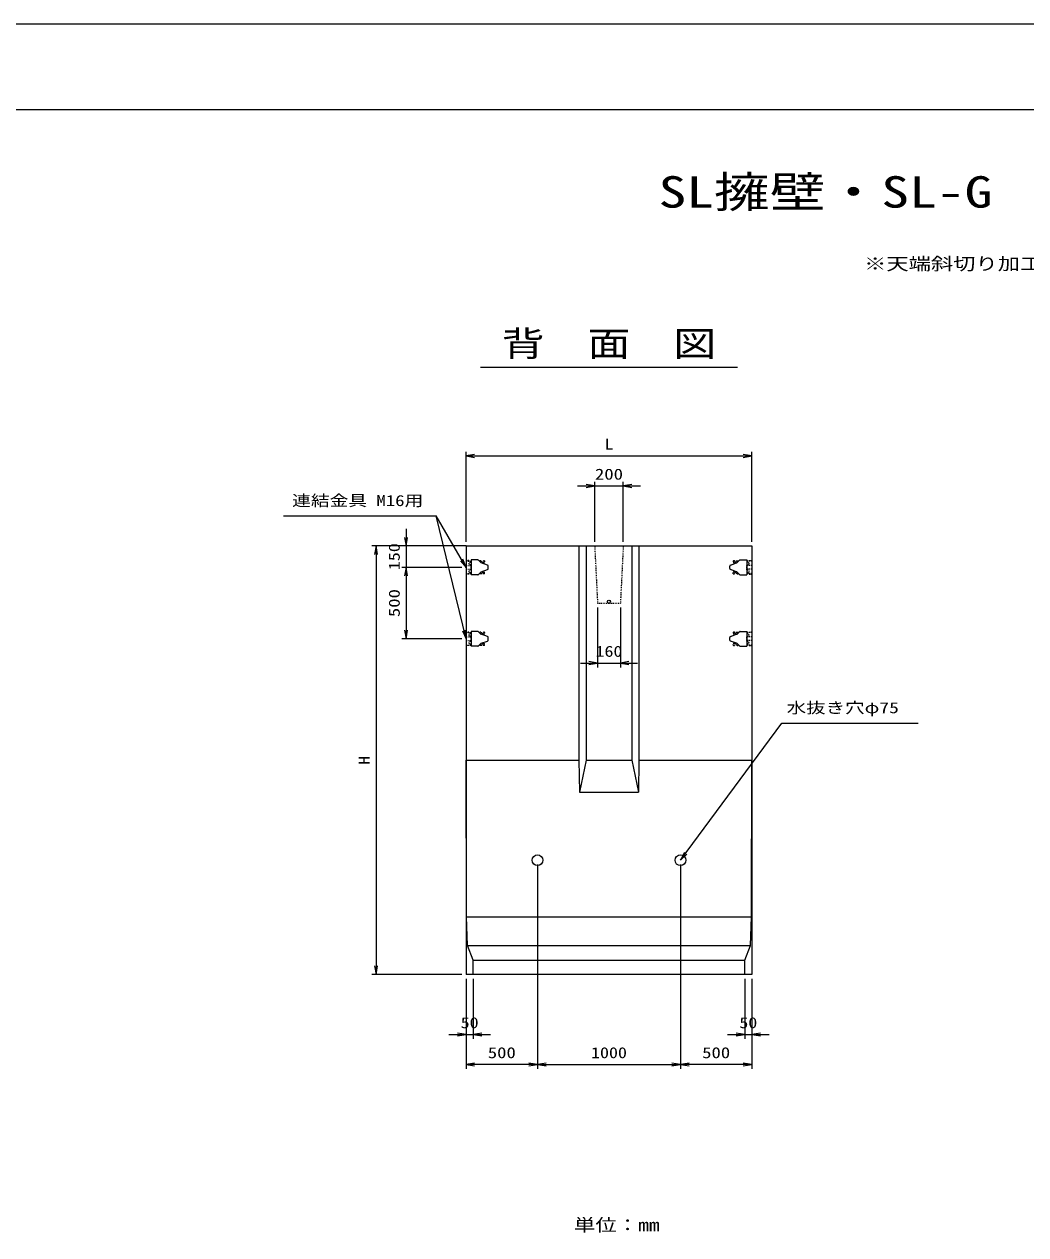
# Model space of a CAD drawing. Units: millimetres at full size. Extents: x 0 to 25230, y 0 to 17820.
# Drawn here: x 7008 to 14017, y 9345 to 17820 of the extents above; entities that cross this region are included whole.
import ezdxf
from ezdxf.enums import TextEntityAlignment as Align

# ---------------------------------------------------------------- set-up
doc = ezdxf.new("R2010")
doc.units = ezdxf.units.MM
doc.linetypes.add('DASHED_SPACED', pattern=[12, 6, -6])
for name, color, linetype, lineweight in [('D-DOC', 7, 'Continuous', 25), ('D-STR-DIM', 7, 'Continuous', 25), ('D-STR-STRn', 1, 'DASHED_SPACED', 25), ('D-STR-TXT', 7, 'Continuous', 25), ('D-TTL', 2, 'Continuous', 25), ('D-TTL-TXT', 7, 'Continuous', 25)]:
    doc.layers.add(name, color=color, linetype=linetype, lineweight=lineweight)
doc.layers.add('D-MTR', color=7, linetype='Continuous')
doc.styles.add('ＭＳ ゴシック', font='')
doc.styles.get('ＭＳ ゴシック').set_extended_font_data('MS Gothic')

# ---------------------------------------------------------------- blocks, each defined once
blk = doc.blocks.new('30KN-2')
at = {"color": 1, "linetype": 'DASHED_SPACED', "lineweight": 25}
for p, q in [((0, 42), (0, -42)), ((0, 13), (35, 13)), ((2, 44), (35, 44)), ((5, 45.5), (5, 44)), ((18.5, 47), (6.5, 47)), ((20, 45.5), (20, 44)), ((29, 36), (35, 36)), ((34, 18), (29, 18)), ((35, -17), (35, 17)), ((93, 44), (95, 44)), ((103, 46), (97, 46)), ((101, 36), (121, 36)), ((105, 44), (121, 44)), ((129, 46), (123, 46)), ((123, 34), (129, 34)), ((130, 45), (130, 35)), ((0, -13), (35, -13)), ((2, -44), (35, -44)), ((5, -45.5), (5, -44)), ((18.5, -47), (6.5, -47)), ((20, -45.5), (20, -44)), ((34, -18), (29, -18)), ((29, -36), (35, -36)), ((93, -44), (95, -44)), ((103, -46), (97, -46)), ((101, -36), (121, -36)), ((105, -44), (121, -44)), ((123, -34), (129, -34)), ((129, -46), (123, -46)), ((130, -45), (130, -35))]:
    blk.add_line(p, q, dxfattribs=at)
at = {"color": 1, "linetype": 'Continuous', "lineweight": 25}
for p, q in [((35, 52), (35, -52)), ((81.686, 52), (35, 52)), ((103.735, 33.265), (87.343, 49.657)), ((149.71, 15.904), (106.683, 31.394)), ((155, -8.377), (155, 8.377)), ((81.686, -52), (35, -52)), ((87.343, -49.657), (103.735, -33.265)), ((106.683, -31.394), (149.71, -15.904))]:
    blk.add_line(p, q, dxfattribs=at)
at = {"color": 1, "linetype": 'DASHED_SPACED', "lineweight": 25}
for centre, radius, start, end in [((2, 42), 2, 90, 180), ((6.5, 45.5), 1.5, 90, 180), ((18.5, 45.5), 1.5, 0, 90), ((29, 27), 9, 90, 270), ((34, 17), 1, 0, 90), ((95, 45), 1, 270, 0), ((97, 45), 1, 90, 180), ((103, 45), 1, 0, 90), ((105, 45), 1, 180, 270), ((121, 45), 1, 270, 0), ((121, 35), 1, 0, 90), ((123, 45), 1, 90, 180), ((123, 35), 1, 180, 270), ((129, 45), 1, 0, 90), ((129, 35), 1, 270, 0), ((2, -42), 2, 180, 270), ((6.5, -45.5), 1.5, 180, 270), ((18.5, -45.5), 1.5, 270, 0), ((29, -27), 9, 90, 270), ((34, -17), 1, 270, 0), ((95, -45), 1, 0, 90), ((97, -45), 1, 180, 270), ((103, -45), 1, 270, 0), ((105, -45), 1, 90, 180), ((121, -35), 1, 270, 0), ((121, -45), 1, 0, 90), ((123, -35), 1, 90, 180), ((123, -45), 1, 180, 270), ((129, -35), 1, 0, 90), ((129, -45), 1, 270, 0)]:
    blk.add_arc(centre, radius, start, end, dxfattribs=at)
at = {"color": 1, "linetype": 'Continuous', "lineweight": 25}
for centre, start, end in [((81.686, 44), 45, 90), ((109.392, 38.921), 225, 250.20112), ((147, 8.377), 0, 70.20112), ((81.686, -44), 270, 315), ((109.392, -38.921), 109.79888, 135), ((147, -8.377), 289.79888, 0)]:
    blk.add_arc(centre, 8, start, end, dxfattribs=at)
blk = doc.blocks.new('open_arrow')
at = {"color": 0, "linetype": 'Continuous', "lineweight": -2}
blk.add_lwpolyline([(7.5, 1.25), (0, 0), (7.5, -1.25)], dxfattribs=at)

msp = doc.modelspace()

# ---------------------------------------------------------------- linework, layer by layer
at = {"layer": 'D-STR-DIM'}
for p, q in [((10100, 14197.54), (10100, 14827.54)), ((10100, 14797.54), (12100, 14797.54)), ((12100, 14197.54), (12100, 14827.54)), ((10880, 14587.54), (11320, 14587.54)), ((11000, 14197.54), (11000, 14617.54)), ((11200, 14197.54), (11200, 14617.54)), ((9680, 14287.54), (9680, 13897.54)), ((10070, 14167.54), (9440, 14167.54)), ((9470, 14167.54), (9470, 11167.54)), ((10070, 14167.54), (9650, 14167.54)), ((10100, 14167.54), (9890, 14167.54)), ((10070, 14017.54), (9650, 14017.54)), ((10070, 14017.54), (9650, 14017.54)), ((9680, 14017.54), (9680, 13517.54)), ((11020, 13737.54), (11020, 13317.54)), ((11180, 13737.54), (11180, 13317.54)), ((10070, 13517.54), (9650, 13517.54)), ((10900, 13347.54), (11300, 13347.54)), ((10600, 11937.54), (10600, 10507.54)), ((11600, 11937.54), (11600, 10507.54)), ((10070, 11167.54), (9440, 11167.54)), ((10100, 11137.54), (10100, 10717.54)), ((10100, 11137.54), (10100, 10507.54)), ((10150, 11137.54), (10150, 10717.54)), ((10600, 11137.54), (10600, 10507.54)), ((11600, 11137.54), (11600, 10507.54)), ((12050, 11137.54), (12050, 10717.54)), ((12100, 11137.54), (12100, 10717.54)), ((12100, 11137.54), (12100, 10507.54)), ((9980, 10747.54), (10270, 10747.54)), ((11930, 10747.54), (12220, 10747.54)), ((10600, 10537.54), (10100, 10537.54)), ((10600, 10537.54), (11600, 10537.54)), ((12100, 10537.54), (11600, 10537.54))]:
    msp.add_line(p, q, dxfattribs=at)
at = {"layer": 'D-STR-STRn', "linetype": 'Continuous'}
for p, q in [((10100, 14167.54), (10100, 11167.54)), ((10100, 14167.54), (12100, 14167.54)), ((10890, 14167.54), (10890, 12667.54)), ((10940, 14167.54), (10940, 12667.54)), ((11260, 14167.54), (11260, 12667.54)), ((11310, 14167.54), (11310, 12667.54)), ((12100, 14167.54), (12100, 11167.54)), ((12018.314, 14069.54), (12065, 14069.54)), ((12065, 14069.54), (12065, 13965.54)), ((11945, 14009.162), (11945, 14025.917)), ((11950.29, 14033.444), (11993.317, 14048.934)), ((11993.317, 13986.146), (11950.29, 14001.635)), ((11996.265, 14050.804), (12012.657, 14067.197)), ((12012.657, 13967.883), (11996.265, 13984.275)), ((12018.314, 13965.54), (12065, 13965.54)), ((11996.265, 13550.804), (12012.657, 13567.197)), ((12018.314, 13569.54), (12065, 13569.54)), ((12065, 13569.54), (12065, 13465.54)), ((11945, 13509.162), (11945, 13525.917)), ((11950.29, 13533.444), (11993.317, 13548.934)), ((11993.317, 13486.146), (11950.29, 13501.635)), ((12012.657, 13467.883), (11996.265, 13484.275)), ((12018.314, 13465.54), (12065, 13465.54)), ((10100, 12667.54), (10890, 12667.54)), ((10103.106, 11570.127), (10100, 12667.54)), ((10890, 12667.54), (10893.623, 12444.931)), ((10940, 12667.54), (10893.623, 12444.931)), ((10940, 12667.54), (11260, 12667.54)), ((11260, 12667.54), (11306.377, 12444.931)), ((11310, 12667.54), (11306.377, 12444.931)), ((11310, 12667.54), (12100, 12667.54)), ((12096.894, 11570.127), (12100, 12667.54)), ((10893.623, 12444.931), (11306.377, 12444.931)), ((10103.106, 11570.127), (12096.894, 11570.127)), ((10110.353, 11370.127), (10103.106, 11570.127)), ((12089.647, 11370.127), (12096.894, 11570.127)), ((10110.353, 11370.127), (12089.647, 11370.127)), ((10150, 11267.54), (10110.353, 11370.127)), ((12050, 11267.54), (12089.647, 11370.127)), ((10150, 11267.54), (12050, 11267.54)), ((10150, 11167.54), (10150, 11267.54)), ((12050, 11167.54), (12050, 11267.54)), ((12100, 11167.54), (10100, 11167.54))]:
    msp.add_line(p, q, dxfattribs=at)
at = {"layer": 'D-STR-STRn'}
for p, q in [((11000, 14167.54), (11020, 13767.54)), ((11200, 14167.54), (11180, 13767.54)), ((11970, 14062.54), (11970, 14052.54)), ((11971, 14063.54), (11977, 14063.54)), ((11977, 14051.54), (11971, 14051.54)), ((11977, 13983.54), (11971, 13983.54)), ((11995, 14061.54), (11979, 14061.54)), ((11999, 14053.54), (11979, 14053.54)), ((11997, 14063.54), (12003, 14063.54)), ((12007, 14061.54), (12005, 14061.54)), ((12098, 14061.54), (12065, 14061.54)), ((12071, 14053.54), (12065, 14053.54)), ((12065, 14000.54), (12065, 14034.54)), ((12100, 14030.54), (12065, 14030.54)), ((12100, 14004.54), (12065, 14004.54)), ((12066, 14035.54), (12071, 14035.54)), ((12066, 13999.54), (12071, 13999.54)), ((12080, 14063.04), (12080, 14061.54)), ((12081.5, 14064.54), (12093.5, 14064.54)), ((12095, 14063.04), (12095, 14061.54)), ((12100, 14059.54), (12100, 13975.54)), ((11970, 13972.54), (11970, 13982.54)), ((11971, 13971.54), (11977, 13971.54)), ((11999, 13981.54), (11979, 13981.54)), ((11995, 13973.54), (11979, 13973.54)), ((11997, 13971.54), (12003, 13971.54)), ((12007, 13973.54), (12005, 13973.54)), ((12071, 13981.54), (12065, 13981.54)), ((12098, 13973.54), (12065, 13973.54)), ((12080, 13972.04), (12080, 13973.54)), ((12081.5, 13970.54), (12093.5, 13970.54)), ((12095, 13972.04), (12095, 13973.54)), ((11020, 13767.54), (11180, 13767.54)), ((11970, 13562.54), (11970, 13552.54)), ((11971, 13563.54), (11977, 13563.54)), ((11995, 13561.54), (11979, 13561.54)), ((11997, 13563.54), (12003, 13563.54)), ((12007, 13561.54), (12005, 13561.54)), ((12098, 13561.54), (12065, 13561.54)), ((12080, 13563.04), (12080, 13561.54)), ((12081.5, 13564.54), (12093.5, 13564.54)), ((12095, 13563.04), (12095, 13561.54)), ((12100, 13559.54), (12100, 13475.54)), ((11970, 13472.54), (11970, 13482.54)), ((11977, 13551.54), (11971, 13551.54)), ((11977, 13483.54), (11971, 13483.54)), ((11999, 13553.54), (11979, 13553.54)), ((11999, 13481.54), (11979, 13481.54)), ((12071, 13553.54), (12065, 13553.54)), ((12065, 13500.54), (12065, 13534.54)), ((12100, 13530.54), (12065, 13530.54)), ((12100, 13504.54), (12065, 13504.54)), ((12071, 13481.54), (12065, 13481.54)), ((12066, 13535.54), (12071, 13535.54)), ((12066, 13499.54), (12071, 13499.54)), ((11971, 13471.54), (11977, 13471.54)), ((11995, 13473.54), (11979, 13473.54)), ((11997, 13471.54), (12003, 13471.54)), ((12007, 13473.54), (12005, 13473.54)), ((12098, 13473.54), (12065, 13473.54)), ((12080, 13472.04), (12080, 13473.54)), ((12081.5, 13470.54), (12093.5, 13470.54)), ((12095, 13472.04), (12095, 13473.54))]:
    msp.add_line(p, q, dxfattribs=at)
at = {"layer": 'D-STR-STRn', "linetype": 'Continuous'}
for centre, radius in [((11100, 13777.54), 10), ((10600, 11967.54), 37.5), ((11600, 11967.54), 37.5)]:
    msp.add_circle(centre, radius, dxfattribs=at)
for centre, start, end in [((12018.314, 14061.54), 90, 135), ((11953, 14025.917), 109.79888, 180), ((11953, 14009.162), 180, 250.20112), ((11990.608, 14056.461), 289.79888, 315), ((11990.608, 13978.618), 45, 70.20112), ((12018.314, 13973.54), 225, 270), ((12018.314, 13561.54), 90, 135), ((11953, 13525.917), 109.79888, 180), ((11953, 13509.162), 180, 250.20112), ((11990.608, 13556.461), 289.79888, 315), ((11990.608, 13478.618), 45, 70.20112), ((12018.314, 13473.54), 225, 270)]:
    msp.add_arc(centre, 8, start, end, dxfattribs=at)
at = {"layer": 'D-STR-STRn'}
for centre, radius, start, end in [((11971, 14062.54), 1, 90, 180), ((11971, 14052.54), 1, 180, 270), ((11971, 13982.54), 1, 90, 180), ((11977, 14062.54), 1, 0, 90), ((11977, 14052.54), 1, 270, 0), ((11977, 13982.54), 1, 0, 90), ((11979, 14062.54), 1, 180, 270), ((11979, 14052.54), 1, 90, 180), ((11995, 14062.54), 1, 270, 0), ((11997, 14062.54), 1, 90, 180), ((12003, 14062.54), 1, 0, 90), ((12005, 14062.54), 1, 180, 270), ((12066, 14034.54), 1, 90, 180), ((12066, 14000.54), 1, 180, 270), ((12071, 14044.54), 9, 270, 90), ((12071, 13990.54), 9, 270, 90), ((12081.5, 14063.04), 1.5, 90, 180), ((12093.5, 14063.04), 1.5, 0, 90), ((12098, 14059.54), 2, 0, 90), ((11971, 13972.54), 1, 180, 270), ((11977, 13972.54), 1, 270, 0), ((11979, 13982.54), 1, 180, 270), ((11979, 13972.54), 1, 90, 180), ((11995, 13972.54), 1, 0, 90), ((11997, 13972.54), 1, 180, 270), ((12003, 13972.54), 1, 270, 0), ((12005, 13972.54), 1, 90, 180), ((12081.5, 13972.04), 1.5, 180, 270), ((12093.5, 13972.04), 1.5, 270, 0), ((12098, 13975.54), 2, 270, 0), ((11971, 13562.54), 1, 90, 180), ((11977, 13562.54), 1, 0, 90), ((11979, 13562.54), 1, 180, 270), ((11995, 13562.54), 1, 270, 0), ((11997, 13562.54), 1, 90, 180), ((12003, 13562.54), 1, 0, 90), ((12005, 13562.54), 1, 180, 270), ((12081.5, 13563.04), 1.5, 90, 180), ((12093.5, 13563.04), 1.5, 0, 90), ((12098, 13559.54), 2, 0, 90), ((11971, 13552.54), 1, 180, 270), ((11971, 13482.54), 1, 90, 180), ((11977, 13552.54), 1, 270, 0), ((11977, 13482.54), 1, 0, 90), ((11979, 13552.54), 1, 90, 180), ((11979, 13482.54), 1, 180, 270), ((12066, 13534.54), 1, 90, 180), ((12066, 13500.54), 1, 180, 270), ((12071, 13544.54), 9, 270, 90), ((12071, 13490.54), 9, 270, 90), ((12098, 13475.54), 2, 270, 0), ((11971, 13472.54), 1, 180, 270), ((11977, 13472.54), 1, 270, 0), ((11979, 13472.54), 1, 90, 180), ((11995, 13472.54), 1, 0, 90), ((11997, 13472.54), 1, 180, 270), ((12003, 13472.54), 1, 270, 0), ((12005, 13472.54), 1, 90, 180), ((12081.5, 13472.04), 1.5, 180, 270), ((12093.5, 13472.04), 1.5, 270, 0)]:
    msp.add_arc(centre, radius, start, end, dxfattribs=at)
at = {"layer": 'D-STR-TXT'}
for p, q in [((8822.709, 14377.54), (9890, 14377.54)), ((10100, 14017.54), (9890, 14377.54)), ((10100, 13517.54), (9890, 14377.54)), ((11600, 11967.54), (12310, 12927.54)), ((12310, 12927.54), (13264.432, 12927.54))]:
    msp.add_line(p, q, dxfattribs=at)
at = {"layer": 'D-TTL'}
for points in [[(0, 0), (25230, 0), (25230, 17820), (0, 17820)], [(600, 600), (24630, 600), (24630, 17220), (600, 17220)]]:
    msp.add_lwpolyline(points, close=True, dxfattribs=at)
at = {"layer": 'D-TTL-TXT'}
msp.add_line((10200, 15420), (12000, 15420), dxfattribs=at)

# ---------------------------------------------------------------- block references
at = {"layer": 'D-STR-DIM', "xscale": 8, "yscale": 8}
for p in [(10100, 14797.54), (11200, 14587.54), (11180, 13347.54), (10150, 10747.54), (12100, 10747.54), (10100, 10537.54), (10600, 10537.54), (11600, 10537.54)]:
    msp.add_blockref('open_arrow', p, dxfattribs=at)
for p, rotation in [((12100, 14797.54), 180), ((11000, 14587.54), 180), ((9470, 14167.54), 270), ((9680, 14167.54), 90), ((9680, 14017.54), 270), ((9680, 14017.54), 270), ((9680, 13517.54), 90), ((11020, 13347.54), 180), ((9470, 11167.54), 90), ((10100, 10747.54), 180), ((12050, 10747.54), 180), ((10600, 10537.54), 180), ((11600, 10537.54), 180), ((12100, 10537.54), 180)]:
    msp.add_blockref('open_arrow', p, dxfattribs=dict(at, rotation=rotation))
at = {"layer": 'D-STR-STRn'}
for p in [(10100, 14017.54), (10100, 13517.54)]:
    msp.add_blockref('30KN-2', p, dxfattribs=at)
at = {"layer": 'D-STR-TXT', "xscale": 8, "yscale": 8}
for p, rotation in [((10100, 14017.54), 120.3), ((10100, 13517.54), 103.7), ((11600, 11967.54), 53.5)]:
    msp.add_blockref('open_arrow', p, dxfattribs=dict(at, rotation=rotation))

# ---------------------------------------------------------------- texts
at = {"layer": 'D-DOC', "style": 'ＭＳ ゴシック', "width": 1.3}
msp.add_text('※天端斜切り加工が可能で、15％程度の道路縦断勾配でも製品を傾けることなく設置できます。', height=87.98, dxfattribs=at).set_placement((12884.775, 16072.74), align=Align.BOTTOM_LEFT)
at = {"layer": 'D-MTR', "style": 'ＭＳ ゴシック', "width": 1.25}
msp.add_text('単位：mm', height=87.98, dxfattribs=at).set_placement((11454.862, 9344), align=Align.BOTTOM_RIGHT)
at = {"layer": 'D-STR-DIM', "style": 'ＭＳ ゴシック'}
for s, width, p in [('L', 1.2, (11100, 14880.04)), ('200', 1.25, (11100, 14670.04)), ('160', 1.2, (11100, 13430.04)), ('50', 1.2, (10125, 10830.04)), ('50', 1.2, (12075, 10830.04)), ('500', 1.25, (10350, 10620.04)), ('1000', 1.2, (11100, 10620.04)), ('500', 1.25, (11850, 10620.04))]:
    msp.add_text(s, height=76.98, dxfattribs=dict(at, width=width)).set_placement(p, align=Align.MIDDLE_CENTER)
for s, width, p in [('150', 1.2, (9597.5, 14092.54)), ('500', 1.25, (9597.5, 13767.54)), ('H', 1.15, (9387.5, 12667.54))]:
    msp.add_text(s, height=76.98, rotation=90, dxfattribs=dict(at, width=width)).set_placement(p, align=Align.MIDDLE_CENTER)
at = {"layer": 'D-STR-TXT', "style": 'ＭＳ ゴシック'}
for s, width, p in [('連結金具 M16用', 1.25, (8882.651, 14423.54)), ('水抜き穴φ75', 1.3, (12342.947, 12973.54))]:
    msp.add_text(s, height=76.98, dxfattribs=dict(at, width=width)).set_placement(p, align=Align.BOTTOM_LEFT)
at = {"layer": 'D-TTL-TXT', "style": 'ＭＳ ゴシック'}
for s, height, width, p in [('SL擁壁・SL-G', 219.9, 1.3, (12615, 16470)), ('背\u3000面\u3000図', 176, 1.25, (11100, 15442.5))]:
    msp.add_text(s, height=height, dxfattribs=dict(at, width=width)).set_placement(p, align=Align.BOTTOM_CENTER)

doc.saveas('drawing.dxf')
